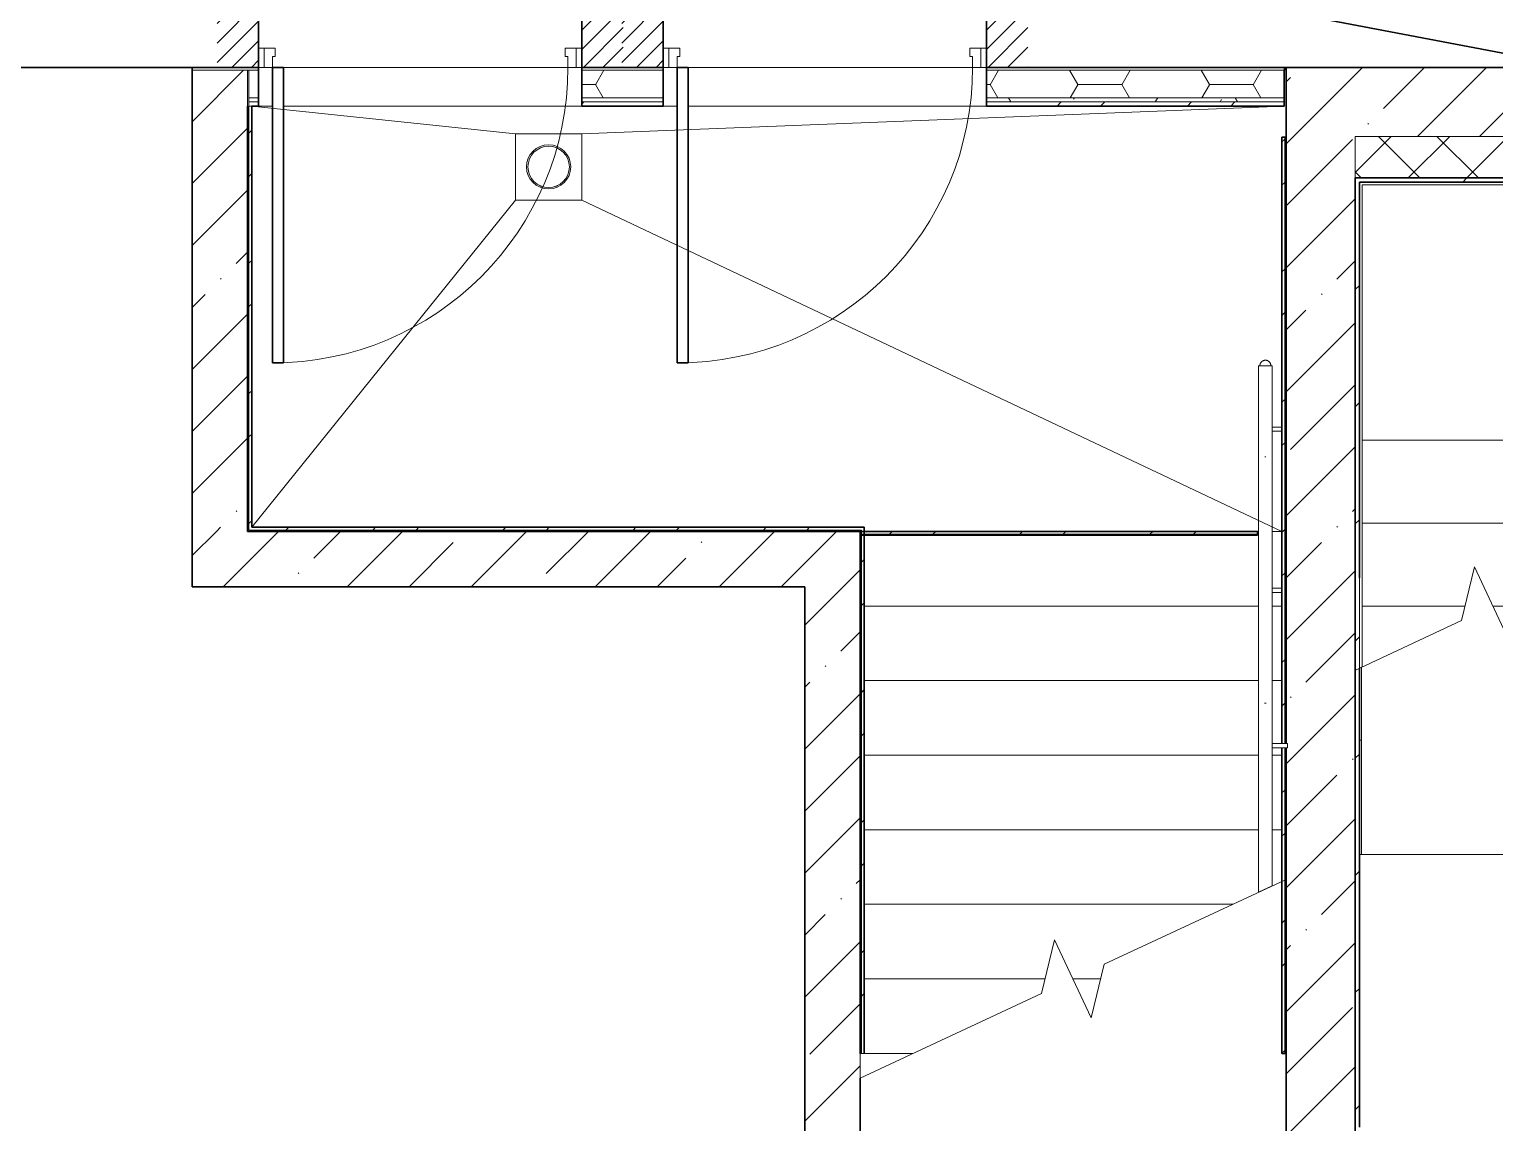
# Model space of a CAD drawing. Header units: millimetres. Extents: x -695119 to 412940, y -249585 to 622758.
# Drawn here: x -99859 to -94553, y -32210 to -28251 of the extents above; entities that cross this region are included whole.
import ezdxf

# ---------------------------------------------------------------- set-up
doc = ezdxf.new("R2010")
doc.units = ezdxf.units.MM
doc.linetypes.add('ADSK_Сверху', pattern=[450, 300, -150])
doc.linetypes.add('ADSK_Штриховая_ш2 п1_5', pattern=[4.5, 3, -1.5])
for name, color, linetype, lineweight in [('_Схема', 5, 'Continuous', 30), ('Двери', 8, 'Continuous', 9), ('Лестницы', 8, 'Continuous', 9), ('Линии', 7, 'Continuous', 9), ('Ограждение', 8, 'Continuous', 9), ('Перекрытие', 252, 'Continuous', 18), ('Сантехника', 252, 'Continuous', 18), ('Стены внутренние', 252, 'Continuous', 18), ('Стены наружные', 252, 'Continuous', 18), ('Стены штриховка', 7, 'Continuous', 9)]:
    doc.layers.add(name, color=color, linetype=linetype, lineweight=lineweight)

# ---------------------------------------------------------------- blocks, each defined once
blk = doc.blocks.new('подвал')
at = {"layer": 'Двери', "lineweight": 18, "true_color": 0x636466}
h = blk.add_hatch(dxfattribs=at)
h.set_pattern_fill('FP_1', color=251, angle=180, style=0, pattern_type=2)
h.set_pattern_definition([(225, (-173093.98, -110489.13), (35.3553, -35.3553), [])])
h.paths.add_polyline_path([(-172359, -110714.1), (-172359, -110264.1), (-172509, -110264.1), (-172509, -110714.1)])
h.paths.add_polyline_path([(-173829, -110714.1), (-173679, -110714.1), (-173679, -110264.1), (-173829, -110264.1)])
h = blk.add_hatch(dxfattribs=at)
h.set_pattern_fill('FP_1', color=251, angle=180, style=0, pattern_type=2)
h.set_pattern_definition([(225, (-171628.98, -110489.13), (35.3553, -35.3553), [])])
h.paths.add_polyline_path([(-170894, -110714.1), (-170894, -110264.1), (-171044, -110264.1), (-171044, -110714.1), (-170907.8, -110714.1)])
h.paths.add_polyline_path([(-172364, -110714.1), (-172214, -110714.1), (-172214, -110264.1), (-172364, -110264.1)])
at = {"layer": 'Ограждение', "true_color": 0x636466}
h = blk.add_hatch(dxfattribs=at)
h.set_pattern_fill('FP_22', color=251, style=0, pattern_type=2)
h.set_pattern_definition([(0, (-193573, -125624.4), (0, 600), []), (90, (-193573, -125624.4), (-600, 4e-14), [])])
h.paths.add_polyline_path([(-169686.2, -113564.1), (-169686.2, -112885.8), (-169694, -112889.5), (-169694, -113564.1)])
at = {"layer": 'Двери', "color": 251, "linetype": 'ADSK_Штриховая_ш2 п1_5', "true_color": 0x636466}
for p, q in [((-173679, -110714.1), (-173679, -110264.1)), ((-172509, -110264.1), (-172509, -110714.1)), ((-172214, -110714.1), (-172214, -110264.1)), ((-171044, -110264.1), (-171044, -110714.1)), ((-173829, -110714.1), (-173679, -110714.1)), ((-172509, -110714.1), (-172359, -110714.1)), ((-172364, -110714.1), (-172214, -110714.1)), ((-171044, -110714.1), (-170894, -110714.1))]:
    blk.add_line(p, q, dxfattribs=at)
at = {"layer": 'Двери', "color": 251, "true_color": 0x636466}
for p, q in [((-173659, -110644.1), (-173679, -110644.1)), ((-173679, -110644.1), (-173679, -110714.1)), ((-173659, -110644.1), (-173659, -110714.1)), ((-173619, -110644.1), (-173659, -110644.1)), ((-173659, -110714.1), (-173659, -110644.1)), ((-173619, -110674.1), (-173619, -110644.1)), ((-172529, -110644.1), (-172569, -110644.1)), ((-172569, -110644.1), (-172569, -110674.1)), ((-172529, -110714.1), (-172529, -110644.1)), ((-172529, -110644.1), (-172529, -110714.1)), ((-172509, -110644.1), (-172529, -110644.1)), ((-172509, -110714.1), (-172509, -110644.1)), ((-172194, -110644.1), (-172214, -110644.1)), ((-172214, -110644.1), (-172214, -110714.1)), ((-172194, -110644.1), (-172194, -110714.1)), ((-172154, -110644.1), (-172194, -110644.1)), ((-172194, -110714.1), (-172194, -110644.1)), ((-172154, -110674.1), (-172154, -110644.1)), ((-171064, -110644.1), (-171104, -110644.1)), ((-171104, -110644.1), (-171104, -110674.1)), ((-171064, -110714.1), (-171064, -110644.1)), ((-171064, -110644.1), (-171064, -110714.1)), ((-171044, -110644.1), (-171064, -110644.1)), ((-171044, -110714.1), (-171044, -110644.1)), ((-173679, -110714.1), (-173659, -110714.1)), ((-173659, -110714.1), (-173629, -110714.1)), ((-173629, -110714.1), (-173629, -110674.1)), ((-173629, -110674.1), (-173619, -110674.1)), ((-172569, -110674.1), (-172559, -110674.1)), ((-172559, -110674.1), (-172559, -110714.1)), ((-172559, -110714.1), (-172529, -110714.1)), ((-172529, -110714.1), (-172509, -110714.1)), ((-172214, -110714.1), (-172194, -110714.1)), ((-172194, -110714.1), (-172164, -110714.1)), ((-172164, -110714.1), (-172164, -110674.1)), ((-172164, -110674.1), (-172154, -110674.1)), ((-171104, -110674.1), (-171094, -110674.1)), ((-171094, -110674.1), (-171094, -110714.1)), ((-171094, -110714.1), (-171064, -110714.1)), ((-171064, -110714.1), (-171044, -110714.1))]:
    blk.add_line(p, q, dxfattribs=at)
at = {"layer": 'Двери', "color": 251, "lineweight": 30, "true_color": 0x636466}
for p, q in [((-173589, -110714.1), (-173629, -110714.1)), ((-173629, -110714.1), (-173629, -111784.1)), ((-173589, -111784.1), (-173589, -110714.1)), ((-172124, -110714.1), (-172164, -110714.1)), ((-172164, -110714.1), (-172164, -111784.1)), ((-172124, -111784.1), (-172124, -110714.1)), ((-173629, -111784.1), (-173589, -111784.1)), ((-172164, -111784.1), (-172124, -111784.1))]:
    blk.add_line(p, q, dxfattribs=at)
at = {"layer": 'Двери', "color": 251, "true_color": 0x636466}
for centre in [(-173629, -110714.1), (-172164, -110714.1)]:
    blk.add_arc(centre, 1070, 270, 0, dxfattribs=at)
at = {"layer": 'Лестницы', "color": 251, "true_color": 0x636466}
for p, q in [((-168860.7, -112064.1), (-169684, -112064.1)), ((-168860.7, -112064.1), (-169684, -112064.1)), ((-168860.7, -112364.1), (-169684, -112364.1)), ((-168860.7, -112364.1), (-169684, -112364.1)), ((-170059.8, -112394.1), (-170062.7, -112394.1)), ((-170059.8, -112394.1), (-170062.7, -112394.1)), ((-169974, -112394.1), (-170009.2, -112394.1)), ((-169974, -112394.1), (-170009.2, -112394.1)), ((-169324, -112717), (-169276.8, -112522.5)), ((-169276.8, -112522.5), (-169144.7, -112805.7)), ((-170059.8, -112664.1), (-171486.2, -112664.1)), ((-170059.8, -112664.1), (-171486.2, -112664.1)), ((-169974, -112664.1), (-170009.2, -112664.1)), ((-169974, -112664.1), (-170009.2, -112664.1)), ((-169311.2, -112664.1), (-169684, -112664.1)), ((-169311.2, -112664.1), (-169684, -112664.1)), ((-169110.3, -112664.1), (-169210.7, -112664.1)), ((-169110.3, -112664.1), (-169210.7, -112664.1)), ((-169710.7, -112897.3), (-169324, -112717)), ((-170059.8, -112934.1), (-171486.2, -112934.1)), ((-170059.8, -112934.1), (-171486.2, -112934.1)), ((-169974, -112934.1), (-170009.2, -112934.1)), ((-169974, -112934.1), (-170009.2, -112934.1)), ((-170059.8, -113204.1), (-171486.2, -113204.1)), ((-170059.8, -113204.1), (-171486.2, -113204.1)), ((-169974, -113204.1), (-170009.2, -113204.1)), ((-169974, -113204.1), (-170009.2, -113204.1)), ((-170059.2, -113474.1), (-171486.2, -113474.1)), ((-170059.2, -113474.1), (-171486.2, -113474.1)), ((-169974, -113474.1), (-170009.2, -113474.1)), ((-169974, -113474.1), (-170009.2, -113474.1)), ((-170617.9, -113961.3), (-169961.2, -113655.1)), ((-170152.2, -113744.1), (-171486.2, -113744.1)), ((-170152.2, -113744.1), (-171486.2, -113744.1)), ((-170844.5, -114067), (-170797.3, -113872.5)), ((-170797.3, -113872.5), (-170665.2, -114155.7)), ((-170665.2, -114155.7), (-170617.9, -113961.3)), ((-170831.7, -114014.1), (-171486.2, -114014.1)), ((-170831.7, -114014.1), (-171486.2, -114014.1)), ((-170630.8, -114014.1), (-170731.2, -114014.1)), ((-170630.8, -114014.1), (-170731.2, -114014.1)), ((-171501.2, -114373.2), (-170844.5, -114067)), ((-171501.2, -114284.1), (-171501.2, -114373.2)), ((-171310.2, -114284.1), (-171501.2, -114284.1)), ((-171310.2, -114284.1), (-171501.2, -114284.1))]:
    blk.add_line(p, q, dxfattribs=at)
at = {"layer": 'Линии', "color": 251, "linetype": 'ADSK_Сверху', "ltscale": 100, "true_color": 0x636466}
for p, q in [((-172749, -110954.1), (-173704, -110854.1)), ((-172509, -110954.1), (-169966.5, -110854.1)), ((-172749, -111194.1), (-173704, -112379.1)), ((-169974, -112394.1), (-172509, -111194.1))]:
    blk.add_line(p, q, dxfattribs=at)
at = {"layer": 'Ограждение', "color": 251, "true_color": 0x636466}
for p, q in [((-169684, -111139.1), (-169684, -111764.1)), ((-168710.7, -111139.1), (-169684, -111139.1)), ((-169684, -111764.1), (-169684, -112884.8)), ((-170059.2, -111794.1), (-170059.2, -112124.5)), ((-170009.2, -111794.1), (-170059.2, -111794.1)), ((-170059.2, -111794.1), (-170059.2, -112124.1)), ((-170031.9, -111794.1), (-170036.6, -111794.1)), ((-170009.2, -112124.5), (-170009.2, -111794.1)), ((-170009.2, -111794.1), (-170009.2, -112124.1)), ((-169974, -112016.5), (-170009.2, -112016.5)), ((-170009.2, -112031.5), (-169974, -112031.5)), ((-170059.2, -112124.1), (-170059.2, -113700.8)), ((-170059.2, -112132.4), (-170059.2, -113057.1)), ((-170009.2, -112124.1), (-170009.2, -113677.5)), ((-170009.2, -113057.1), (-170009.2, -112132.4)), ((-169694, -112561.2), (-169694, -112889.5)), ((-169974, -112599.6), (-170009.2, -112599.6)), ((-170009.2, -112614.6), (-169974, -112614.6)), ((-169694, -112889.5), (-169684, -112884.8)), ((-169686.2, -113564.1), (-169686.2, -112885.8)), ((-170031.6, -113015.4), (-170036.8, -113015.4)), ((-169954.2, -113162.1), (-170009.2, -113162.1)), ((-170009.2, -113177.1), (-169954.2, -113177.1)), ((-169954.2, -113169.6), (-169954.2, -113162.1)), ((-169954.2, -113177.1), (-169954.2, -113169.6)), ((-170059.2, -113700.8), (-170009.2, -113677.5))]:
    blk.add_line(p, q, dxfattribs=at)
at = {"layer": 'Ограждение', "color": 251, "true_color": 0x636466, "flags": 128}
for points in [[(-170054.2, -111794.1), (-170054.2, -111793.3), (-170054.2, -111792.5), (-170054.1, -111791.7), (-170054, -111790.9), (-170053.8, -111790.2), (-170053.6, -111789.4), (-170053.4, -111788.6), (-170053.2, -111787.8), (-170052.9, -111787.1), (-170052.6, -111786.3), (-170052.3, -111785.6), (-170052, -111784.9), (-170051.6, -111784.2), (-170051.2, -111783.5), (-170050.7, -111782.8), (-170050.3, -111782.2), (-170049.8, -111781.6), (-170049.3, -111780.9), (-170048.7, -111780.3), (-170048.2, -111779.8), (-170047.6, -111779.2), (-170047, -111778.7), (-170046.3, -111778.2), (-170045.7, -111777.7), (-170045, -111777.3), (-170044.3, -111776.9), (-170043.6, -111776.5), (-170042.9, -111776.1), (-170042.2, -111775.8), (-170041.5, -111775.5), (-170040.7, -111775.2), (-170040, -111775), (-170039.2, -111774.8), (-170038.4, -111774.6), (-170037.6, -111774.4), (-170036.8, -111774.3), (-170036, -111774.2), (-170035.2, -111774.2), (-170034.4, -111774.1), (-170034.2, -111774.1)], [(-170034.2, -111774.1), (-170033.4, -111774.1), (-170032.6, -111774.2), (-170031.8, -111774.3), (-170031, -111774.4), (-170030.2, -111774.5), (-170029.5, -111774.7), (-170028.7, -111774.9), (-170027.9, -111775.1), (-170027.2, -111775.4), (-170026.4, -111775.7), (-170025.7, -111776), (-170025, -111776.4), (-170024.3, -111776.8), (-170023.6, -111777.2), (-170022.9, -111777.6), (-170022.3, -111778.1), (-170021.6, -111778.6), (-170021, -111779.1), (-170020.4, -111779.6), (-170019.9, -111780.2), (-170019.3, -111780.8), (-170018.8, -111781.4), (-170018.3, -111782), (-170017.8, -111782.7), (-170017.4, -111783.3), (-170017, -111784), (-170016.6, -111784.7), (-170016.2, -111785.4), (-170015.9, -111786.1), (-170015.6, -111786.9), (-170015.3, -111787.6), (-170015.1, -111788.4), (-170014.8, -111789.2), (-170014.7, -111789.9), (-170014.5, -111790.7), (-170014.4, -111791.5), (-170014.3, -111792.3), (-170014.2, -111793.1), (-170014.2, -111793.9), (-170014.2, -111794.1)]]:
    blk.add_lwpolyline(points, dxfattribs=at)
at = {"layer": 'Ограждение', "color": 251, "true_color": 0x636466}
blk.add_open_spline([(-170032.3, -112124.2), (-170033, -112124.1), (-170034.2, -112124.1), (-170035.5, -112124.1), (-170036.1, -112124.2)], degree=3, dxfattribs=at)
at = {"layer": 'Перекрытие', "color": 251, "true_color": 0x636466}
for p, q in [((-172749, -110954.1), (-172749, -111194.1)), ((-172509, -110954.1), (-172749, -110954.1)), ((-172509, -111194.1), (-172509, -110954.1)), ((-172749, -111194.1), (-172509, -111194.1)), ((-167510.7, -113564.1), (-169694, -113564.1))]:
    blk.add_line(p, q, dxfattribs=at)
at = {"layer": 'Сантехника', "color": 251, "true_color": 0x636466}
for p, q in [((-172509, -110954.1), (-172749, -110954.1)), ((-172749, -110954.1), (-172749, -111194.1)), ((-172509, -111194.1), (-172509, -110954.1)), ((-172749, -111194.1), (-172509, -111194.1))]:
    blk.add_line(p, q, dxfattribs=at)
for radius, start, end in [(80, 90, 270), (75, 90, 270), (75, 109.9712, 115.0288), (80, 270, 90), (75, 270, 90), (75, 64.9712, 70.0288), (75, 154.9712, 160.0288), (75, 19.9712, 25.0288), (75, 199.9712, 205.0288), (75, 244.9712, 250.0288), (75, 289.9712, 295.0288), (75, 334.9712, 340.0288)]:
    blk.add_arc((-172629, -111074.1), radius, start, end, dxfattribs=at)
at = {"layer": 'Стены внутренние', "color": 251, "linetype": 'Continuous', "lineweight": 9, "true_color": 0x636466}
for p, q in [((-169709, -111094.2), (-169578.9, -110964.1)), ((-169475.2, -111114.1), (-169625.2, -110964.1)), ((-169516.8, -111114.1), (-169366.8, -110964.1)), ((-169263.1, -111114.1), (-169413.1, -110964.1)), ((-169304.7, -111114.1), (-169154.7, -110964.1)), ((-169687.4, -111114.1), (-169709, -111092.5))]:
    blk.add_line(p, q, dxfattribs=at)
at = {"layer": 'Стены внутренние', "color": 251, "lineweight": 30, "true_color": 0x636466}
blk.add_line((-169709, -111114.1), (-165409, -111114.1), dxfattribs=at)
at = {"layer": 'Стены наружные', "color": 251, "lineweight": 30, "true_color": 0x636466}
for p, q in [((-172214, -110854.1), (-172214, -109039.1)), ((-173679, -110854.1), (-173679, -110264.1)), ((-172509, -110264.1), (-172509, -110854.1)), ((-171044, -110264.1), (-171044, -110854.1)), ((-173679, -110714.1), (-189609, -110714.1)), ((-173920, -110714.1), (-173920, -110854.1)), ((-172509, -110714.1), (-172214, -110714.1)), ((-165759, -110714.1), (-171044, -110714.1)), ((-169965.5, -110724.1), (-169965.5, -110714.1)), ((-169959, -113162.1), (-169959, -110714.1)), ((-169966.5, -110854.1), (-169966.5, -110724.1)), ((-169966.5, -110724.1), (-169965.5, -110724.1)), ((-173920, -110854.1), (-173919, -110854.1)), ((-173919, -110854.1), (-173919, -112594.1)), ((-173719, -112394.1), (-173719, -110854.1)), ((-173704, -110854.1), (-173679, -110854.1)), ((-173704, -112379.1), (-173704, -110854.1)), ((-172509, -110854.1), (-172214, -110854.1)), ((-171044, -110854.1), (-169966.5, -110854.1)), ((-169959, -110966.1), (-169974, -110966.1)), ((-169974, -110966.1), (-169974, -113162.3)), ((-169709, -114566.1), (-169709, -111114.1)), ((-169694, -112561.6), (-169694, -111129.1)), ((-169694, -111129.1), (-165394, -111129.1)), ((-173719, -112394.1), (-170062.7, -112394.1)), ((-171486.2, -112379.1), (-173704, -112379.1)), ((-171501.2, -114284.1), (-171501.2, -112394.1)), ((-171501.2, -112407.1), (-170062.7, -112407.1)), ((-171486.2, -114284.1), (-171486.2, -112379.1)), ((-170062.7, -112407.1), (-170062.7, -112394.1)), ((-173919, -112594.1), (-171701.2, -112594.1)), ((-171701.2, -112594.1), (-171701.2, -115515.6)), ((-169694, -114551.1), (-169694, -112889.5)), ((-169974, -113176.8), (-169974, -114284.1)), ((-169959, -115515.6), (-169959, -113177.1)), ((-169974, -114284.1), (-169959, -114284.1)), ((-171501.2, -115515.6), (-171501.2, -114373.2))]:
    blk.add_line(p, q, dxfattribs=at)
at = {"layer": 'Стены наружные', "color": 251, "true_color": 0x636466}
for p, q in [((-172559, -110714.1), (-173629, -110714.1)), ((-171094, -110714.1), (-172164, -110714.1)), ((-173920, -110724.1), (-173719, -110724.1)), ((-173629, -110854.1), (-173679, -110854.1)), ((-172509, -110854.1), (-173589, -110854.1)), ((-172164, -110854.1), (-172214, -110854.1)), ((-171044, -110854.1), (-172124, -110854.1))]:
    blk.add_line(p, q, dxfattribs=at)
at = {"layer": 'Стены наружные', "color": 251, "linetype": 'Continuous', "lineweight": 9, "true_color": 0x636466}
for p, q in [((-169709, -110740.6), (-169682.5, -110714.1)), ((-169606.9, -110863.1), (-169458, -110714.1)), ((-169483.5, -110964.1), (-169233.5, -110714.1)), ((-173919.9, -110910.4), (-173733.6, -110724.1)), ((-172459.2, -110776.4), (-172429, -110724.1)), ((-171030.5, -110776.4), (-171000.3, -110724.1)), ((-170712.9, -110776.3), (-170743.1, -110724.1)), ((-170554.2, -110776.4), (-170524, -110724.1)), ((-170236.7, -110776.3), (-170266.8, -110724.1)), ((-170078, -110776.4), (-170047.8, -110724.1)), ((-169959, -110990.6), (-169709, -110740.6)), ((-169959, -110766.1), (-169943.7, -110750.8)), ((-172509, -110776.3), (-172459.3, -110776.3)), ((-172431.6, -110824.1), (-172459.2, -110776.3)), ((-172301.2, -110824.1), (-172301.4, -110824.5)), ((-171044, -110776.3), (-171030.5, -110776.3)), ((-171002.8, -110824.1), (-171030.4, -110776.3)), ((-170955.7, -110839.1), (-170964.4, -110824.1)), ((-170740.5, -110824.1), (-170713, -110776.4)), ((-170726.9, -110829), (-170729.7, -110824.1)), ((-170713, -110776.3), (-170554.3, -110776.3)), ((-170713, -110776.4), (-170713, -110776.4)), ((-170713, -110776.4), (-170713, -110776.4)), ((-170526.6, -110824.1), (-170554.2, -110776.3)), ((-170424.1, -110824.1), (-170432.8, -110839.1)), ((-170264.3, -110824.1), (-170236.7, -110776.4)), ((-170236.8, -110776.3), (-170078, -110776.3)), ((-170236.7, -110776.4), (-170236.7, -110776.4)), ((-170236.7, -110776.4), (-170236.7, -110776.4)), ((-170134.6, -110838.9), (-170143.1, -110824.1)), ((-170050.3, -110824.1), (-170077.9, -110776.3)), ((-169259, -110964.1), (-169101.8, -110807)), ((-172509, -110846.6), (-172501.6, -110839.1)), ((-170787.9, -110854.1), (-170772.9, -110839.1)), ((-170630.7, -110854.1), (-170615.7, -110839.1)), ((-170603.8, -110839.1), (-170604.9, -110837.1)), ((-170316.4, -110854.1), (-170301.4, -110839.1)), ((-170192.9, -110830), (-170198.2, -110839.1)), ((-170159.2, -110854.1), (-170144.2, -110839.1)), ((-169663.1, -110919.2), (-169660.7, -110916.9)), ((-173919.7, -111134.8), (-173719, -110934)), ((-173714, -110951.5), (-173704, -110941.5)), ((-169974, -110983.2), (-169964, -110973.2)), ((-169959, -111215.1), (-169719.2, -110975.4)), ((-173714, -111108.6), (-173704, -111098.6)), ((-169974, -111140.3), (-169964, -111130.3)), ((-169319.7, -111129.1), (-169304.7, -111114.1)), ((-173919.6, -111359.1), (-173719, -111158.5)), ((-169959, -111439.6), (-169709, -111189.6)), ((-173760.3, -111424.4), (-173719, -111383)), ((-173714, -111422.9), (-173704, -111412.9)), ((-169974, -111454.6), (-169964, -111444.6)), ((-169959, -111440.9), (-169964, -111449.5)), ((-169775.3, -111480.5), (-169709, -111414.1)), ((-173816.4, -111480.5), (-173814.1, -111478.1)), ((-169709, -111518.4), (-169694, -111503.4)), ((-173919.5, -111583.5), (-173872.6, -111536.6)), ((-169831.5, -111536.6), (-169829.1, -111534.2)), ((-173919.3, -111807.9), (-173719, -111607.5)), ((-173714, -111580.1), (-173704, -111570.1)), ((-169974, -111611.8), (-169964, -111601.8)), ((-169959, -111664.1), (-169887.6, -111592.7)), ((-169959, -111888.7), (-169709, -111638.7)), ((-173919.2, -112032.3), (-173719, -111832)), ((-173714, -111848.7), (-173719, -111857.4)), ((-173714, -111894.4), (-173704, -111884.4)), ((-169943.7, -112097.9), (-169709, -111863.2)), ((-169974, -111926.1), (-169964, -111916.1)), ((-169709, -111942.7), (-169694, -111927.7)), ((-173714, -112051.6), (-173704, -112041.6)), ((-173919.1, -112256.6), (-173719, -112056.6)), ((-169974, -112083.3), (-169964, -112073.3)), ((-169959, -112337.7), (-169709, -112087.7)), ((-169959.8, -112255.1), (-169964, -112262.3)), ((-173760.3, -112322.4), (-173757.9, -112320)), ((-173714, -112365.9), (-173704, -112355.9)), ((-169719.2, -112322.4), (-169709, -112312.2)), ((-169709, -112367), (-169694, -112352)), ((-173919, -112481.1), (-173832, -112394.1)), ((-173832, -112394.1), (-173816.4, -112378.5)), ((-173807.5, -112594.1), (-173607.5, -112394.1)), ((-173580.1, -112389.1), (-173570.1, -112379.1)), ((-173479.7, -112490.8), (-173383, -112394.1)), ((-173358.5, -112594.1), (-173158.5, -112394.1)), ((-173265.8, -112389.1), (-173255.8, -112379.1)), ((-173227.8, -112390.2), (-173228.4, -112389.1)), ((-173108.6, -112389.1), (-173098.6, -112379.1)), ((-172909.5, -112594.1), (-172709.5, -112394.1)), ((-172873.6, -112394.1), (-172876.4, -112389.1)), ((-172794.3, -112389.1), (-172784.3, -112379.1)), ((-172637.8, -112546.9), (-172485, -112394.1)), ((-172637.2, -112389.1), (-172627.2, -112379.1)), ((-172618.2, -112389.1), (-172621.1, -112394.1)), ((-172460.5, -112594.1), (-172260.5, -112394.1)), ((-172322.9, -112389.1), (-172312.9, -112379.1)), ((-172165.7, -112389.1), (-172155.7, -112379.1)), ((-172011.5, -112594.1), (-171811.5, -112394.1)), ((-171851.4, -112389.1), (-171841.4, -112379.1)), ((-171817.7, -112394.1), (-171820.6, -112389.1)), ((-171787, -112594.1), (-171587, -112394.1)), ((-171694.2, -112389.1), (-171684.2, -112379.1)), ((-171458.2, -112407.1), (-171460, -112404.1)), ((-171394.9, -112404.1), (-171384.9, -112394.1)), ((-171237.8, -112404.1), (-171227.8, -112394.1)), ((-170923.5, -112404.1), (-170913.5, -112394.1)), ((-170871.7, -112407.1), (-170873.4, -112404.1)), ((-170766.3, -112404.1), (-170756.3, -112394.1)), ((-170452, -112404.1), (-170442, -112394.1)), ((-170294.8, -112404.1), (-170284.8, -112394.1)), ((-169974, -112397.6), (-169964, -112387.6)), ((-169775.3, -112378.5), (-169773, -112376.1)), ((-173134, -112594.1), (-172974.5, -112434.6)), ((-172076.5, -112434.6), (-172074.1, -112432.3)), ((-169959, -112562.2), (-169831.5, -112434.6)), ((-172236, -112594.1), (-172132.6, -112490.8)), ((-171496.2, -112505.4), (-171486.2, -112495.4)), ((-173535.8, -112546.9), (-173533.4, -112544.5)), ((-171562.5, -112594.1), (-171501.2, -112532.9)), ((-171496.2, -112544.5), (-171501.2, -112535.9)), ((-169974, -112554.7), (-169964, -112544.7)), ((-169959, -112786.7), (-169709, -112536.7)), ((-171701.2, -112732.9), (-171562.5, -112594.1)), ((-171496.2, -112662.6), (-171486.2, -112652.6)), ((-171501.2, -112721.2), (-171496.2, -112721.2)), ((-171571.4, -112827.5), (-171501.2, -112757.4)), ((-169887.6, -112939.8), (-169709, -112761.2)), ((-169709, -112791.2), (-169694, -112776.2)), ((-171627.5, -112883.7), (-171625.1, -112881.3)), ((-171500.1, -112890.9), (-171501.2, -112892.9)), ((-169974, -112869), (-169964, -112859)), ((-171701.2, -112957.4), (-171683.6, -112939.8)), ((-171501.2, -112924.4), (-171496.2, -112924.4)), ((-171701.2, -113181.9), (-171501.2, -112981.9)), ((-171496.2, -112976.9), (-171486.2, -112966.9)), ((-169961.3, -112967.9), (-169964, -112963.3)), ((-169959, -113235.7), (-169709, -112985.7)), ((-169943.7, -112995.9), (-169941.3, -112993.5)), ((-169974, -113026.2), (-169964, -113016.2)), ((-171497.9, -113151.2), (-171501.2, -113145.5)), ((-171496.2, -113134), (-171486.2, -113124)), ((-171701.2, -113406.4), (-171501.2, -113206.4)), ((-169709, -113215.5), (-169694, -113200.5)), ((-171501.2, -113229.2), (-171496.2, -113229.2)), ((-169719.2, -113220.4), (-169716.8, -113218)), ((-169959, -113460.2), (-169775.3, -113276.5)), ((-169974, -113340.5), (-169964, -113330.5)), ((-171701.2, -113630.9), (-171501.2, -113430.9)), ((-171496.2, -113448.3), (-171486.2, -113438.3)), ((-169959, -113684.7), (-169709, -113434.7)), ((-169974, -113497.7), (-169964, -113487.7)), ((-171496.2, -113605.5), (-171486.2, -113595.5)), ((-169709, -113639.8), (-169694, -113624.8)), ((-171515.2, -113669.4), (-171501.2, -113655.4)), ((-169831.5, -113781.7), (-169709, -113659.2)), ((-171571.4, -113725.6), (-171569, -113723.2)), ((-171701.2, -113855.4), (-171627.5, -113781.7)), ((-171501.2, -113838.8), (-171496.2, -113838.8)), ((-169974, -113812), (-169964, -113802)), ((-169887.6, -113837.8), (-169885.2, -113835.4)), ((-171701.2, -114079.9), (-171501.2, -113879.9)), ((-169959, -114133.7), (-169709, -113883.7)), ((-169959, -113909.2), (-169943.7, -113893.9)), ((-171496.2, -113919.8), (-171486.2, -113909.8)), ((-169974, -113969.1), (-169964, -113959.1)), ((-171501.2, -114042), (-171496.2, -114042)), ((-169709, -114064), (-169694, -114049)), ((-171683.6, -114286.8), (-171501.2, -114104.4)), ((-171496.2, -114077), (-171486.2, -114067)), ((-169959, -114358.2), (-169719.2, -114118.4)), ((-171496.2, -114170.1), (-171497.4, -114168)), ((-169974, -114283.4), (-169964, -114273.4)), ((-171701.2, -114528.9), (-171501.2, -114328.9)), ((-169959, -114582.7), (-169709, -114332.7)), ((-169709, -114488.3), (-169694, -114473.3))]:
    blk.add_line(p, q, dxfattribs=at)
at = {"layer": 'Стены штриховка', "color": 251, "true_color": 0x636466}
for p, q in [((-173719, -110854.1), (-173719, -110724.1)), ((-173719, -110724.1), (-173679, -110724.1)), ((-173714, -110724.1), (-173714, -112389.1)), ((-172214, -110724.1), (-172509, -110724.1)), ((-169966.5, -110724.1), (-171044, -110724.1)), ((-173714, -110824.1), (-173679, -110824.1)), ((-172509, -110824.1), (-172214, -110824.1)), ((-171044, -110824.1), (-169966.5, -110824.1)), ((-173714, -110839.1), (-173679, -110839.1)), ((-173704, -110854.1), (-173714, -110854.1)), ((-172509, -110839.1), (-172214, -110839.1)), ((-171044, -110839.1), (-169966.5, -110839.1)), ((-169964, -110966.1), (-169964, -113162.3)), ((-169709, -110964.1), (-165759, -110964.1)), ((-169709, -110964.1), (-169709, -111114.1)), ((-173714, -112389.1), (-171496.2, -112389.1)), ((-170062.7, -112404.1), (-171501.2, -112404.1)), ((-171496.2, -112389.1), (-171496.2, -114284.1)), ((-169964, -113176.8), (-169964, -114284.1))]:
    blk.add_line(p, q, dxfattribs=at)

msp = doc.modelspace()

# ---------------------------------------------------------------- linework, layer by layer
at = {"layer": '_Схема', "color": 5}
msp.add_line((258216.67, -95568.6), (-161934.199, -15488.828), dxfattribs=at)

# ---------------------------------------------------------------- block references
msp.add_blockref('подвал', (74650.568, 82325.3))

doc.saveas('drawing.dxf')
